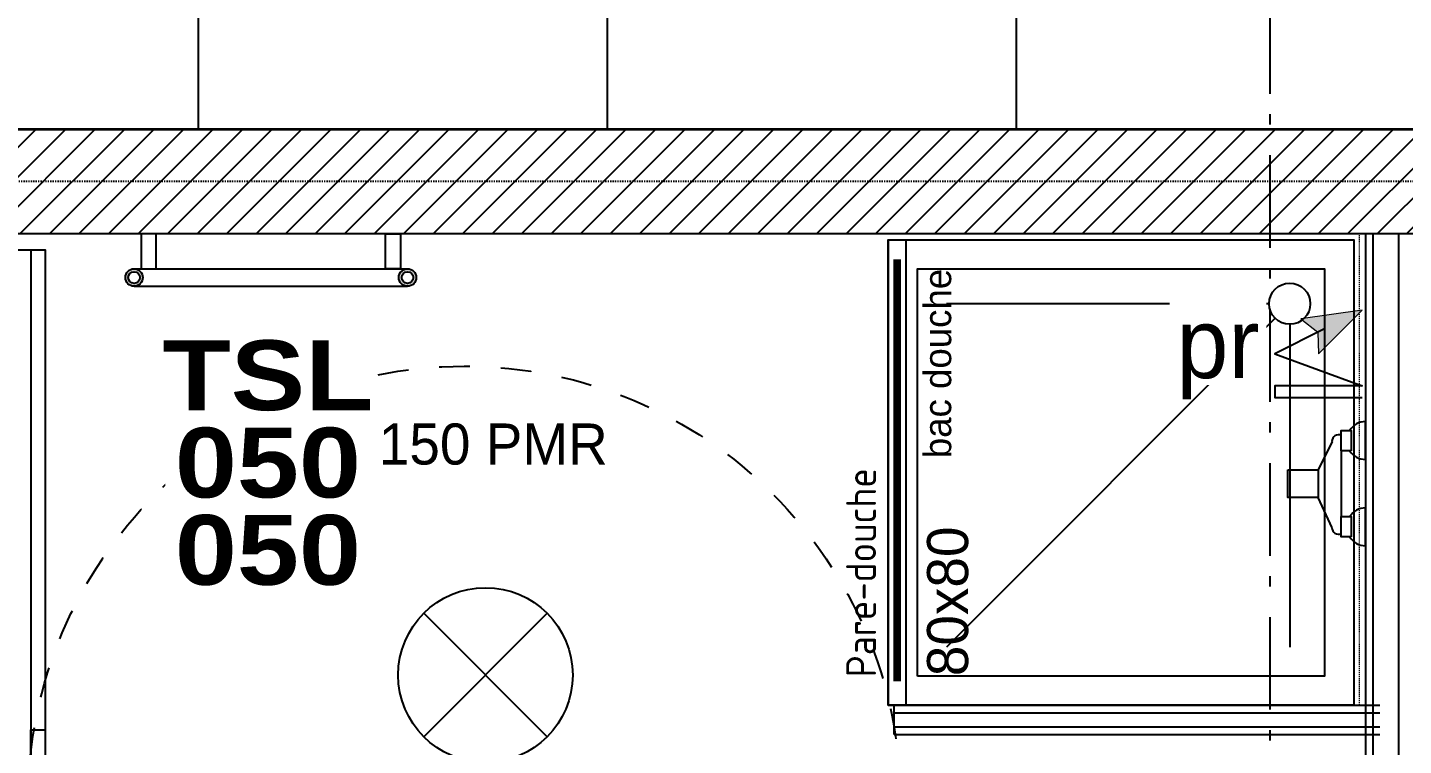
# Model space of a CAD drawing. Header units: centimetres. Extents: x 2191 to 12545, y -680 to 18662.
# Drawn here: x 10626.8 to 10863.3, y 4046.5 to 4169.9 of the extents above; entities that cross this region are included whole.
import ezdxf

# ---------------------------------------------------------------- set-up
doc = ezdxf.new("R2010")
doc.units = ezdxf.units.CM
for name, pattern in [('Style de ligne -1', [0.41664, 0.20828, -0.20836]), ('Style de ligne -11', [0.347222, 0.20828, -0.138942]), ('Style de ligne -5', [0.20828, 0.069425, -0.138855]), ('Style de ligne -6', [1.04164, 0.625, -0.20828, 0.06943, -0.13893]), ('VW-01', [0.41656, 0.20828, -0.20828])]:
    doc.linetypes.add(name, pattern=pattern)
for name, color, linetype in [('B Aménagement intérieur', 252, 'Continuous'), ('B faience', 252, 'Style de ligne -11'), ('B GÈnÈral_Hatch', 252, 'Continuous'), ('B Général', 252, 'Continuous'), ('C ANNOTATIONS-axes horizontaux', 252, 'Style de ligne -1'), ('C ANNOTATIONS-niveaux', 252, 'Continuous'), ('C ANNOTATIONS-PMR', 252, 'Style de ligne -5'), ('C ANNOTATIONS-prestations', 252, 'Continuous'), ('C ANNOTATIONS-prestations_Hatch', 252, 'Continuous'), ('D SURFACES-shab', 252, 'Continuous'), ('F REMPLISSAGE-vert clair', 252, 'Continuous'), ('F REMPLISSAGE-vert foncé', 252, 'Continuous'), ('prlm-CHAUFF-CONV', 20, 'Continuous'), ('prlm-MOD', 64, 'Continuous')]:
    doc.layers.add(name, color=color, linetype=linetype)
doc.layers.add('prlm-ELEC-CFO', color=1, linetype='Continuous', lineweight=25)
doc.styles.add('Eurostile', font='Eurosti.TTF')
doc.styles.add('Eurostile (italic)', font='Eurostib.TTF')
doc.styles.add('prlm-chauff-rad', font='ariblk.ttf', dxfattribs={"height": 12})
doc.styles.add('prlm-elec-cfo', font='comic.ttf', dxfattribs={"height": 12})
doc.styles.get("Standard").update_dxf_attribs({"font": 'isocp.shx', "height": 15})

# ---------------------------------------------------------------- blocks, each defined once
blk = doc.blocks.new('B 70.Bac douche 80.80')
at = {"layer": 'B faience', "lineweight": 18, "flags": 128}
blk.add_lwpolyline([(-41, -40), (40, -40), (40, 41)], dxfattribs=at)
at = {"layer": 'B Général', "linetype": 'Continuous'}
for p, q in [((25.5, -25.5), (-31, 31)), ((28, -24.46), (28, 31)), ((24.46, -28), (-31, -28))]:
    blk.add_line(p, q, dxfattribs=at)
at = {"layer": 'B Général', "linetype": 'Continuous', "flags": 128}
for points in [[(-41, 41), (39, 41), (39, -39), (-41, -39)], [(-36, 36), (34, 36), (34, -34), (-36, -34)]]:
    blk.add_lwpolyline(points, close=True, dxfattribs=at)
at = {"layer": 'B Général', "linetype": 'Continuous'}
blk.add_circle((28, -28), 3.54, dxfattribs=at)
at = {"layer": 'B Général', "insert": (-36, 30.76), "char_height": 7.059, "width": 35, "attachment_point": 4, "line_spacing_factor": 0.894142, "style": 'Eurostile'}
blk.add_mtext('80x80', dxfattribs=at)
at = {"layer": 'C ANNOTATIONS-prestations', "insert": (34, 32.51), "char_height": 4.706, "width": 70, "attachment_point": 6, "line_spacing_factor": 0.894142, "style": 'Eurostile'}
blk.add_mtext('bac douche ', dxfattribs=at)
blk = doc.blocks.new('B 70.Placard 60.170')
at = {"layer": 'B Général', "linetype": 'Continuous'}
for p, q in [((-85, 30.11), (85, -30)), ((85, 30), (-85, -30))]:
    blk.add_line(p, q, dxfattribs=at)
at = {"layer": 'B Général', "linetype": 'Continuous', "flags": 128}
blk.add_lwpolyline([(85, -30), (85, 30), (-85, 30), (-85, -30)], dxfattribs=at)
for points in [[(85, -30), (85, -35), (-85, -35), (-85, -30)], [(85, -30), (85, -32.5), (-2.5, -32.5), (-2.5, -30)], [(2.5, -32.5), (2.5, -35), (-85, -35), (-85, -32.5)]]:
    blk.add_lwpolyline(points, close=True, dxfattribs=at)
at = {"layer": 'B Général', "insert": (-81.39, 20.5), "char_height": 7.059, "attachment_point": 1, "line_spacing_factor": 0.894142, "style": 'Eurostile'}
blk.add_mtext('Pl.', dxfattribs=at)
at = {"layer": 'C ANNOTATIONS-prestations', "insert": (-81.39, 8.72), "char_height": 4.706, "attachment_point": 4, "line_spacing_factor": 0.894142, "style": 'Eurostile'}
blk.add_mtext('60*170', dxfattribs=at)
blk = doc.blocks.new('B 70.Rond 150_PMR')
at = {"layer": 'B Général', "linetype": 'VW-01', "ltscale": 25.4}
blk.add_circle((0, 0), 75, dxfattribs=at)
at = {"layer": 'B Général', "insert": (-61.5, 0), "char_height": 7.059, "attachment_point": 5, "rotation": 90, "line_spacing_factor": 0.894142, "style": 'Eurostile (italic)'}
blk.add_mtext('Ø 150 PMR', dxfattribs=at)
blk = doc.blocks.new('B 70.Groupe-13-1')
at = {"layer": 'B Général', "linetype": 'Continuous'}
for p, q in [((10856.77, 4134.41), (10856.76, 3961.67)), ((10775.77, 4053.41), (10859.27, 4053.41)), ((10775.77, 4048.41), (10775.77, 4053.41)), ((10775.77, 4048.41), (10859.27, 4048.41))]:
    blk.add_line(p, q, dxfattribs=at)
at = {"layer": 'D SURFACES-shab', "lineweight": 18, "flags": 128}
blk.add_lwpolyline([(10564.87, 4134.41), (10856.77, 4134.41), (10856.77, 3961.67), (10564.87, 3961.67)], close=True, dxfattribs=at)
at = {"layer": 'F REMPLISSAGE-vert clair'}
for p, q in [((10858.07, 4134.41), (10858.06, 3960.74)), ((10862.47, 4134.41), (10862.46, 3957.6)), ((10775.77, 4052.11), (10859.27, 4052.11)), ((10775.77, 4049.71), (10859.27, 4049.71))]:
    blk.add_line(p, q, dxfattribs=at)
at = {"layer": 'F REMPLISSAGE-vert foncé', "linetype": 'Continuous'}
for p, q in [((10856.77, 4134.41), (10856.76, 3961.67)), ((10775.77, 4053.41), (10859.27, 4053.41)), ((10775.77, 4048.41), (10859.27, 4048.41))]:
    blk.add_line(p, q, dxfattribs=at)
at = {"layer": 'F REMPLISSAGE-vert foncé'}
for p, q in [((10858.07, 4134.41), (10858.06, 3960.74)), ((10862.47, 4134.41), (10862.46, 3957.6)), ((10775.77, 4052.11), (10859.27, 4052.11)), ((10775.77, 4049.71), (10859.27, 4049.71))]:
    blk.add_line(p, q, dxfattribs=at)
at = {"layer": 'B Général', "rotation": 90}
for name, p in [('B 70.Bac douche 80.80', (10815.77, 4094.41)), ('B 70.Placard 60.170', (10594.87, 4046.67))]:
    blk.add_blockref(name, p, dxfattribs=at)
at = {"layer": 'C ANNOTATIONS-PMR', "ltscale": 25.4, "rotation": 270}
blk.add_blockref('B 70.Rond 150_PMR', (10701.89, 4036.67), dxfattribs=at)
blk = doc.blocks.new('xi.pdch')
at = {"layer": 'prlm-MOD', "color": 0, "linetype": 'ByBlock', "lineweight": -2, "ltscale": 50}
blk.add_lwpolyline([(-32.52, -3.22), (-32.52, -0.19), (47.48, -0.19), (47.48, -3.22)], close=True, dxfattribs=at)
at = {"layer": 'prlm-MOD', "color": 0, "linetype": 'ByBlock', "lineweight": 5, "ltscale": 50, "const_width": 1.3}
blk.add_lwpolyline([(-28.4, -1.71), (44.13, -1.71), (44.13, -1.71)], dxfattribs=at)
at = {"layer": 'prlm-MOD', "color": 0, "insert": (-27.71, 7.06), "char_height": 5.1497, "width": 137.3149, "attachment_point": 1}
blk.add_mtext('Pare-douche', dxfattribs=at)
blk = doc.blocks.new('xi.dchrob')
at = {"layer": 'prlm-MOD', "color": 161}
for p, q in [((8.16, -2.3), (8.16, 2.3)), ((13.38, 1.16), (13.38, -1.16))]:
    blk.add_line(p, q, dxfattribs=at)
for points in [[(0, 10.66), (0, 4.16)], [(5.77, 7.56), (8.16, 2.38)], [(4.19, -5.66), (4.19, 5.66)], [(0, -4.16), (0, -10.66)], [(5.77, -7.26), (8.16, -2.37)]]:
    blk.add_lwpolyline(points, dxfattribs=at)
for points in [[(2.5, 9.16), (4.19, 9.16), (4.19, 5.66), (2.5, 5.66)], [(13.38, -2.37), (8.16, -2.37), (8.16, 2.38), (13.38, 2.38)], [(2.5, -5.66), (4.19, -5.66), (4.19, -9.16), (2.5, -9.16)]]:
    blk.add_lwpolyline(points, close=True, dxfattribs=at)
for centre, radius, start, end in [((0, 7.41), 3.25, 32.579, 90), ((4.65, 7.56), 1.13, 0, 114.0743), ((0, 7.41), 3.25, 270, 327.421), ((0, -7.41), 3.25, 32.579, 90), ((0, -7.41), 3.25, 270, 327.421), ((4.65, -7.26), 1.13, 245.9257, 360)]:
    blk.add_arc(centre, radius, start, end, dxfattribs=at)
blk = doc.blocks.new('xi.PTCE')
at = {"layer": 'prlm-ELEC-CFO', "color": 0}
for points in [[(-10.61, 10.61), (10.61, -10.61)], [(10.61, 10.61), (-10.61, -10.61)]]:
    blk.add_lwpolyline(points, dxfattribs=at)
at = {"layer": 'prlm-ELEC-CFO', "color": 0, "linetype": 'ByBlock'}
blk.add_circle((0, 0), 15, dxfattribs=at)
blk = doc.blocks.new('xi.PR')
at = {"layer": 'prlm-ELEC-CFO', "lineweight": 5}
blk.add_hatch(color=0, dxfattribs=at).paths.add_polyline_path([(-3, 6), (-0.1, 3.7), (0, 0), (7.5, 7.5)])
at = {"layer": 'prlm-ELEC-CFO', "color": 0, "lineweight": 5, "flags": 128}
blk.add_lwpolyline([(-3, 6), (-0.1, 3.7), (0, 0), (7.5, 7.5)], close=True, dxfattribs=at)
at = {"layer": 'prlm-ELEC-CFO', "color": 0}
blk.add_lwpolyline([(0.95, 4.23), (-7.5, 0), (7.5, -5.5), (-7.5, -5.5), (-7.5, -7.5), (7.5, -7.5)], dxfattribs=at)
blk = doc.blocks.new('xi.TSL-050-050')
at = {"layer": 'prlm-CHAUFF-CONV', "linetype": 'ByBlock', "lineweight": -2}
h = blk.add_hatch(color=0, dxfattribs=at)
edge = h.paths.add_edge_path()
edge.add_arc((-23.5, 7.5), 1.5, 0, 360)
edge = h.paths.add_edge_path(flags=17)
edge.add_arc((-23.5, 7.5), 1, 0, 360)
edge = h.paths.add_edge_path()
edge.add_arc((23.5, 7.5), 1.5, 0, 360)
edge = h.paths.add_edge_path(flags=17)
edge.add_arc((23.5, 7.5), 1, 0, 360)
at = {"layer": 'prlm-CHAUFF-CONV', "color": 0, "linetype": 'ByBlock', "lineweight": -2, "flags": 128}
for points in [[(23.5, 9), (-23.5, 9)], [(23.5, 6), (-23.5, 6)]]:
    blk.add_lwpolyline(points, dxfattribs=at)
at = {"layer": 'prlm-CHAUFF-CONV', "color": 0, "linetype": 'ByBlock', "lineweight": -2}
for points in [[(-19.73, 0), (-22.27, 0), (-22.27, 6), (-19.73, 6)], [(19.73, 0), (22.27, 0), (22.27, 6), (19.73, 6)]]:
    blk.add_lwpolyline(points, close=True, dxfattribs=at)
for centre, radius in [((-23.5, 7.5), 1.5), ((-23.5, 7.5), 1), ((23.5, 7.5), 1.5), ((23.5, 7.5), 1)]:
    blk.add_circle(centre, radius, dxfattribs=at)

msp = doc.modelspace()

# ---------------------------------------------------------------- hatches: boundary and pattern name
at = {"layer": 'B GÈnÈral_Hatch', "linetype": 'Continuous'}
h = msp.add_hatch(dxfattribs=at)
h.set_pattern_fill('50_BETON', color=256, style=0, pattern_type=2)
h.set_pattern_definition([(45, (0, 0), (2.4253472, -2.6458333), [])])
h.paths.add_polyline_path([(11087.25, 4134.41), (11087.25, 4152.41), (10190.4, 4152.41), (10190.4, 4134.41)])
at = {"layer": 'C ANNOTATIONS-prestations_Hatch', "linetype": 'Continuous'}
h = msp.add_hatch(dxfattribs=at)
h.set_pattern_fill('DALETTES TERRASSE 50X50', color=256, scale=1.406016, style=0, pattern_type=2)
h.set_pattern_definition([(0, (9531.354, 4152.3), (4e-15, -70.3008), []), (-90, (9531.354, 4152.3), (70.3008, 0), [])])
h.paths.add_polyline_path([(9060.8, 4282.3), (9060.8, 3065.19), (9190.8, 3065.19), (9190.8, 3716.39), (9189.48, 3716.39), (9189.48, 4137.39), (9812.8, 4137.39), (9812.8, 4152.41), (11431.45, 4152.3), (11431.45, 4282.3)])

# ---------------------------------------------------------------- linework, layer by layer
at = {"layer": 'B Général', "linetype": 'Continuous', "lineweight": 18}
for p, q in [((11087.25, 4152.41), (10190.4, 4152.41)), ((11087.25, 4134.41), (10564.87, 4134.41))]:
    msp.add_line(p, q, dxfattribs=at)
at = {"layer": 'B Général', "linetype": 'Continuous'}
for p, q in [((11087.25, 4152.41), (10190.4, 4152.41)), ((11087.25, 4134.41), (10580.48, 4134.41))]:
    msp.add_line(p, q, dxfattribs=at)
at = {"layer": 'C ANNOTATIONS-axes horizontaux', "linetype": 'Style de ligne -6', "ltscale": 25.4}
msp.add_line((10840.39, 3285.39), (10840.39, 5820.39), dxfattribs=at)
at = {"layer": 'C ANNOTATIONS-axes horizontaux'}
msp.add_line((12370.81, 4143.39), (2960.81, 4143.39), dxfattribs=at)
msp.add_line((12370.81, 4143.39), (2960.81, 4143.39), dxfattribs=at)
at = {"layer": 'C ANNOTATIONS-niveaux', "linetype": 'Style de ligne -6', "ltscale": 25.4}
msp.add_line((10840.39, 3285.39), (10840.39, 5820.39), dxfattribs=at)
at = {"layer": 'C ANNOTATIONS-prestations', "linetype": 'Continuous', "flags": 128}
msp.add_lwpolyline([(9060.8, 4282.3), (9060.8, 3065.19), (9190.8, 3065.19), (9190.8, 3716.39), (9189.48, 3716.39), (9189.48, 4137.39), (9812.8, 4137.39), (9812.8, 4152.41), (11431.45, 4152.3), (11431.45, 4282.3)], close=True, dxfattribs=at)

# ---------------------------------------------------------------- block references
at = {"layer": 'B Aménagement intérieur'}
msp.add_blockref('B 70.Groupe-13-1', (0, 0), dxfattribs=at)
at = {"layer": 'prlm-CHAUFF-CONV', "rotation": 180}
msp.add_blockref('xi.TSL-050-050', (10668.63, 4134.41), dxfattribs=at)
at = {"layer": 'prlm-ELEC-CFO'}
for name, p in [('xi.PR', (10848.7, 4113.8)), ('xi.PTCE', (10705.53, 4058.61))]:
    msp.add_blockref(name, p, dxfattribs=at)
at = {"layer": 'prlm-MOD'}
for name, p, rotation in [('xi.pdch', (10774.59, 4085.92), 90), ('xi.dchrob', (10856.81, 4091.49), 180)]:
    msp.add_blockref(name, p, dxfattribs=dict(at, rotation=rotation))

# ---------------------------------------------------------------- next in the draw order: texts
at = {"layer": 'prlm-CHAUFF-CONV', "lineweight": 20, "insert": (10668.14, 4095.03), "char_height": 12, "width": 32.8236, "attachment_point": 5, "line_spacing_factor": 0.75, "style": 'prlm-chauff-rad', "bg_fill": 3, "box_fill_scale": 1.1, "bg_fill_color": 256, "bg_fill_transparency": 0}
msp.add_mtext('TSL\\P050\\P050', dxfattribs=at)
at = {"layer": 'prlm-ELEC-CFO', "lineweight": 20, "insert": (10831.44, 4113.81), "char_height": 12, "attachment_point": 5, "line_spacing_factor": 0.8, "style": 'prlm-elec-cfo', "bg_fill": 3, "box_fill_scale": 1.1, "bg_fill_color": 256, "bg_fill_transparency": 0}
msp.add_mtext('pr', dxfattribs=at)

doc.saveas('drawing.dxf')
